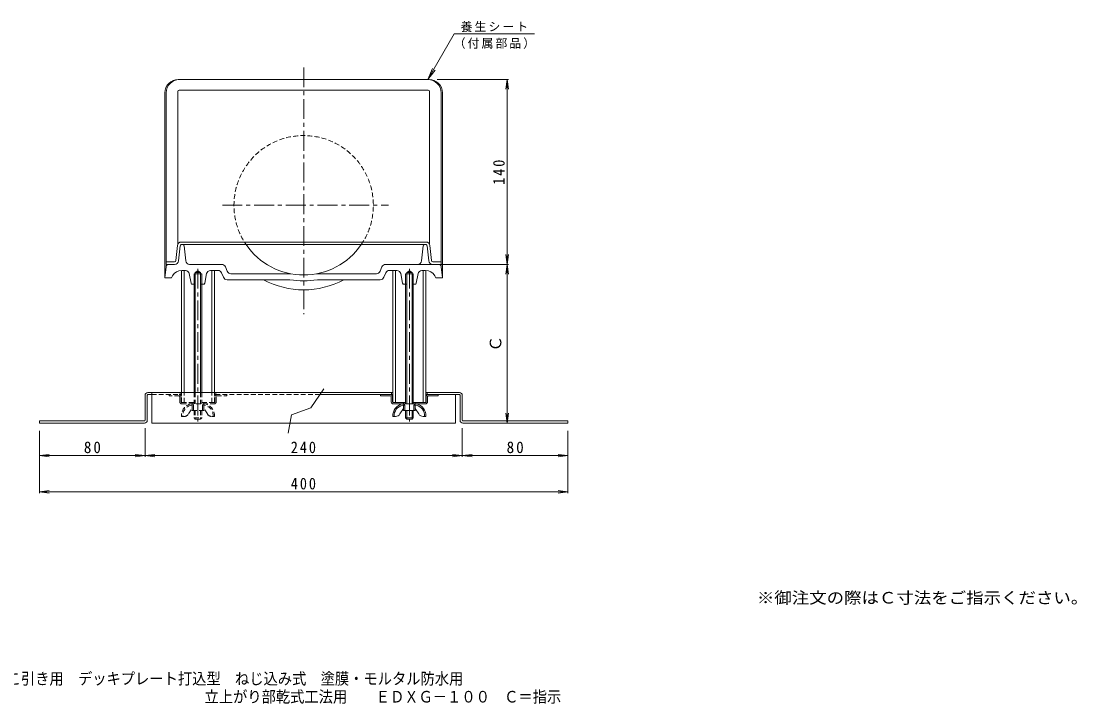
# Model space of a CAD drawing. Units: millimetres, scale not verified. Extents: x -578 to 806, y -582 to 534.
# Drawn here: x 7 to 806, y -582 to -66 of the extents above; entities that cross this region are included whole.
import ezdxf
from ezdxf.enums import TextEntityAlignment as Align

# ---------------------------------------------------------------- set-up
doc = ezdxf.new("R2010")
doc.units = ezdxf.units.MM
doc.header["$LTSCALE"] = 3
doc.linetypes.add('CHAIN1', pattern=[8, 5, -1, 1, -1])
doc.linetypes.add('DASHED1', pattern=[1.8, 1.2, -0.6])
for name, color, linetype, lineweight in [('3-0', 4, 'Continuous', 9), ('3-3', 4, 'Continuous', 9), ('3-4', 7, 'Continuous', 9), ('3-5', 7, 'Continuous', 9), ('3-7', 7, 'Continuous', 9), ('3-A', 2, 'Continuous', 9), ('3-B', 3, 'Continuous', 9), ('3-C', 6, 'Continuous', 9), ('3-D', 7, 'Continuous', 9)]:
    doc.layers.add(name, color=color, linetype=linetype, lineweight=lineweight)
doc.layers.add('F-4_F-4ﾚｲﾔ', color=2, linetype='Continuous')
doc.layers.add('F-5_F-5ﾚｲﾔ', color=2, linetype='Continuous')
doc.styles.add('ＭＳ ゴシック', font='')
doc.styles.get('ＭＳ ゴシック').set_extended_font_data('MS Gothic')

msp = doc.modelspace()

# ---------------------------------------------------------------- linework, layer by layer
at = {"layer": '3-0', "linetype": 'CHAIN1'}
for p, q in [((221.17, -100.792), (221.17, -287.429)), ((159.73, -205.11), (285.386, -205.11)), ((141.17, -253.104), (141.17, -368.77)), ((301.17, -253.104), (301.17, -368.77))]:
    msp.add_line(p, q, dxfattribs=at)
at = {"layer": '3-0'}
for p, q in [((126.17, -109.907), (127.17, -109.907)), ((315.17, -109.907), (316.17, -109.907)), ((116.17, -119.907), (116.17, -259.907)), ((326.17, -119.907), (326.17, -259.907)), ((127.58, -235.808), (126.44, -247.206)), ((129.765, -234.907), (128.575, -234.907)), ((130.76, -235.808), (131.9, -247.206)), ((311.58, -235.808), (310.44, -247.206)), ((312.575, -234.907), (313.765, -234.907)), ((314.76, -235.808), (315.9, -247.206)), ((116.99, -251.708), (116.17, -259.907)), ((123.455, -249.907), (117.17, -249.907)), ((131.688, -254.407), (128.919, -254.407)), ((159.192, -249.907), (134.885, -249.907)), ((143.17, -255.907), (141.17, -254.753)), ((150.653, -254.407), (156.225, -254.407)), ((161.95, -251.726), (163.391, -255.089)), ((280.391, -251.726), (278.95, -255.089)), ((325.17, -249.907), (283.148, -249.907)), ((286.116, -254.407), (291.688, -254.407)), ((299.17, -255.907), (301.17, -254.753)), ((310.653, -254.407), (313.421, -254.407)), ((325.35, -251.708), (326.17, -259.907)), ((116.17, -259.907), (121.17, -259.907)), ((121.896, -258.576), (121.17, -259.907)), ((136.015, -264.094), (134.635, -256.846)), ((139.17, -255.907), (143.17, -255.907)), ((143.17, -256.907), (143.17, -255.907)), ((146.325, -264.094), (147.706, -256.846)), ((160.424, -259.589), (158.982, -256.226)), ((163.181, -261.407), (210.77, -261.407)), ((166.149, -256.907), (211.19, -256.907)), ((231.15, -256.907), (276.192, -256.907)), ((231.571, -261.407), (279.159, -261.407)), ((281.917, -259.589), (283.358, -256.226)), ((296.015, -264.094), (294.635, -256.846)), ((303.17, -255.907), (299.17, -255.907)), ((299.17, -256.907), (299.17, -255.907)), ((306.325, -264.094), (307.706, -256.846)), ((320.444, -258.576), (321.17, -259.907)), ((326.17, -259.907), (321.17, -259.907)), ((136.998, -264.907), (139.17, -264.907)), ((145.343, -264.907), (143.17, -264.907)), ((296.998, -264.907), (299.17, -264.907)), ((305.343, -264.907), (303.17, -264.907))]:
    msp.add_line(p, q, dxfattribs=at)
for points in [[(139.17, -256.907), (139.17, -255.907), (141.17, -254.753)], [(303.17, -256.907), (303.17, -255.907), (301.17, -254.753)]]:
    msp.add_lwpolyline(points, dxfattribs=at)
for centre, radius, start, end in [((126.17, -119.907), 10, 90, 180), ((316.17, -119.907), 10, 0, 90), ((128.575, -235.907), 1, 90, 174.29021), ((129.765, -235.907), 1, 5.70979, 90), ((221.17, -205.11), 52.75, 214.39391, 325.60609), ((312.575, -235.907), 1, 90, 174.29021), ((313.765, -235.907), 1, 5.70979, 90), ((123.455, -246.907), 3, 270, 354.28954), ((134.885, -246.907), 3, 185.70993, 270), ((307.455, -246.907), 3, 270, 354.29007), ((318.885, -246.907), 3, 185.71046, 270), ((118.98, -251.907), 2, 90, 174.289), ((128.919, -262.407), 8, 90, 151.38937), ((131.688, -257.407), 3, 10.7838, 90), ((150.653, -257.407), 3, 90, 169.2162), ((156.225, -257.407), 3, 23.19815, 90), ((159.192, -252.907), 3, 23.19754, 90), ((166.149, -253.907), 3, 203.19815, 270), ((276.192, -253.907), 3, 270, 336.80185), ((283.148, -252.907), 3, 90, 156.80246), ((286.116, -257.407), 3, 90, 156.80185), ((291.688, -257.407), 3, 10.7838, 90), ((310.653, -257.407), 3, 90, 169.2162), ((313.421, -262.407), 8, 28.61063, 90), ((323.36, -251.907), 2, 5.711, 90), ((163.181, -258.407), 3, 203.19754, 270), ((221.17, -205.11), 64.013, 241.57765, 298.42235), ((221.17, -205.11), 57.25, 259.53288, 280.46712), ((279.159, -258.407), 3, 270, 336.80246), ((136.998, -263.907), 1, 190.78464, 270), ((145.343, -263.907), 1, 270, 349.21536), ((296.998, -263.907), 1, 190.78323, 270), ((305.343, -263.907), 1, 270, 349.21677)]:
    msp.add_arc(centre, radius, start, end, dxfattribs=at)
at = {"layer": '3-0', "linetype": 'DASHED1'}
msp.add_arc((221.17, -205.11), 52.75, 325.60609, 214.39391, dxfattribs=at)
at = {"layer": '3-3', "linetype": 'DASHED1'}
for p, q in [((119.42, -349.407), (119.42, -348.407)), ((126.92, -349.407), (119.42, -349.407)), ((127.42, -349.907), (127.42, -353.907)), ((128.42, -353.907), (128.42, -349.907)), ((153.92, -353.907), (153.92, -349.907)), ((154.92, -353.907), (154.92, -349.907)), ((155.42, -349.407), (162.92, -349.407)), ((162.92, -349.407), (162.92, -348.407)), ((128.92, -354.407), (138.17, -354.407)), ((128.92, -355.407), (153.42, -355.407)), ((136.67, -354.407), (136.67, -355.407)), ((144.17, -354.407), (153.42, -354.407)), ((145.67, -354.407), (145.67, -355.407))]:
    msp.add_line(p, q, dxfattribs=at)
at = {"layer": '3-3'}
for p, q in [((279.42, -349.407), (279.42, -348.407)), ((286.92, -349.407), (279.42, -349.407)), ((287.42, -353.907), (287.42, -349.907)), ((288.42, -353.907), (288.42, -349.907)), ((313.92, -353.907), (313.92, -349.907)), ((314.92, -349.907), (314.92, -353.907)), ((315.42, -349.407), (322.92, -349.407)), ((322.92, -349.407), (322.92, -348.407)), ((298.17, -354.407), (288.92, -354.407)), ((313.42, -355.407), (288.92, -355.407)), ((296.67, -354.407), (296.67, -355.407)), ((313.42, -354.407), (304.17, -354.407)), ((305.67, -354.407), (305.67, -355.407))]:
    msp.add_line(p, q, dxfattribs=at)
at = {"layer": '3-3', "linetype": 'DASHED1'}
for centre, radius, start, end in [((126.92, -349.907), 1.5, 0, 90), ((126.92, -349.907), 0.5, 0, 90), ((155.42, -349.907), 1.5, 90, 180), ((155.42, -349.907), 0.5, 90, 180), ((128.92, -353.907), 1.5, 180, 270), ((128.92, -353.907), 0.5, 180, 270), ((153.42, -353.907), 0.5, 270, 0), ((153.42, -353.907), 1.5, 270, 0)]:
    msp.add_arc(centre, radius, start, end, dxfattribs=at)
at = {"layer": '3-3'}
for centre, radius, start, end in [((286.92, -349.907), 1.5, 0, 90), ((286.92, -349.907), 0.5, 0, 90), ((315.42, -349.907), 1.5, 90, 180), ((315.42, -349.907), 0.5, 90, 180), ((288.92, -353.907), 1.5, 180, 270), ((288.92, -353.907), 0.5, 180, 270), ((313.42, -353.907), 0.5, 270, 0), ((313.42, -353.907), 1.5, 270, 0)]:
    msp.add_arc(centre, radius, start, end, dxfattribs=at)
at = {"layer": '3-4'}
for p, q in [((376.121, -109.907), (322.17, -109.907)), ((375.221, -109.907), (374.242, -117.343)), ((375.221, -249.907), (375.221, -109.907)), ((375.221, -109.907), (376.2, -117.343)), ((375.221, -249.907), (374.242, -242.472)), ((375.221, -249.907), (376.2, -242.472)), ((376.121, -249.907), (324.871, -249.907)), ((375.221, -249.907), (374.242, -257.343)), ((375.221, -369.907), (375.221, -249.907)), ((375.221, -249.907), (376.2, -257.343)), ((375.221, -369.907), (374.242, -362.471)), ((375.221, -369.907), (376.2, -362.471)), ((101.17, -395.48), (101.17, -373.807)), ((341.17, -395.48), (341.17, -373.807)), ((21.17, -395.48), (21.17, -375.907)), ((421.17, -395.48), (421.17, -375.907)), ((21.17, -394.58), (28.606, -393.602)), ((21.17, -394.58), (101.17, -394.58)), ((21.17, -394.58), (28.606, -395.559)), ((101.17, -394.58), (93.735, -393.602)), ((101.17, -394.58), (93.735, -395.559)), ((101.17, -394.58), (108.606, -393.602)), ((101.17, -394.58), (341.17, -394.58)), ((101.17, -394.58), (108.606, -395.559)), ((341.17, -394.58), (333.734, -393.602)), ((341.17, -394.58), (333.734, -395.559)), ((341.17, -394.58), (348.606, -393.602)), ((341.17, -394.58), (421.17, -394.58)), ((341.17, -394.58), (348.606, -395.559)), ((421.17, -394.58), (413.734, -393.602)), ((421.17, -394.58), (413.734, -395.559))]:
    msp.add_line(p, q, dxfattribs=at)
at = {"layer": '3-5'}
for p, q in [((335.016, -75.332), (395.854, -75.332)), ((315.17, -109.907), (320.631, -102.753)), ((21.17, -422.924), (21.17, -375.907)), ((421.17, -422.924), (421.17, -381.907)), ((21.17, -422.024), (28.606, -421.045)), ((21.17, -422.024), (421.17, -422.024)), ((21.17, -422.024), (28.606, -423.003)), ((421.17, -422.024), (413.734, -421.045)), ((421.17, -422.024), (413.734, -423.003))]:
    msp.add_line(p, q, dxfattribs=at)
msp.add_lwpolyline([(335.016, -75.332), (315.17, -109.907), (318.593, -101.584)], dxfattribs=at)
at = {"layer": '3-7'}
for p, q in [((127.17, -109.907), (315.17, -109.907)), ((125.86, -118.907), (125.86, -234.631)), ((126.86, -117.908), (315.48, -117.908)), ((316.48, -118.907), (316.48, -234.631)), ((117.17, -119.907), (117.17, -249.907)), ((325.17, -119.907), (325.17, -249.907)), ((125.59, -235.609), (124.45, -247.007)), ((128.575, -232.907), (313.765, -232.907)), ((129.765, -234.907), (312.575, -234.907)), ((316.75, -235.609), (317.89, -247.007)), ((123.455, -247.907), (117.17, -247.907)), ((318.885, -247.907), (325.17, -247.907))]:
    msp.add_line(p, q, dxfattribs=at)
for centre, radius, start, end in [((127.17, -119.907), 10, 90, 180), ((315.17, -119.907), 10, 0, 90), ((126.86, -118.907), 1, 90, 180), ((315.48, -118.907), 1, 0, 90), ((128.575, -235.907), 3, 90, 174.29021), ((313.765, -235.907), 3, 5.70979, 90), ((123.455, -246.907), 1, 270, 354.28954), ((318.885, -246.907), 1, 185.71046, 270)]:
    msp.add_arc(centre, radius, start, end, dxfattribs=at)
at = {"layer": '3-A'}
for p, q in [((138.17, -256.907), (144.17, -256.907)), ((138.17, -256.907), (138.17, -346.807)), ((139.17, -256.907), (139.17, -346.807)), ((143.17, -256.907), (143.17, -346.807)), ((144.17, -256.907), (144.17, -346.807)), ((299.17, -256.907), (299.17, -355.407)), ((303.17, -256.907), (303.17, -355.407)), ((304.17, -256.907), (304.17, -355.407)), ((294.066, -363.04), (296.67, -358.907)), ((296.47, -356.407), (295.985, -356.407)), ((296.67, -360.407), (296.67, -356.607)), ((297.67, -356.607), (297.67, -360.407)), ((304.67, -356.607), (304.67, -360.407)), ((305.67, -360.407), (305.67, -356.607)), ((308.274, -363.04), (305.67, -358.907)), ((305.87, -356.407), (306.356, -356.407)), ((290.682, -364.907), (288.67, -364.907)), ((305.67, -360.407), (296.67, -360.407)), ((298.17, -360.407), (298.17, -365.907)), ((304.17, -365.907), (298.17, -365.907)), ((299.17, -360.407), (299.17, -366.907)), ((303.17, -360.407), (303.17, -366.907)), ((304.17, -360.407), (304.17, -365.907)), ((311.658, -364.907), (313.67, -364.907))]:
    msp.add_line(p, q, dxfattribs=at)
at = {"layer": '3-A', "linetype": 'DASHED1'}
for p, q in [((138.17, -346.807), (138.17, -355.407)), ((139.17, -346.807), (139.17, -355.407)), ((143.17, -346.807), (143.17, -355.407)), ((144.17, -346.807), (144.17, -355.407)), ((134.066, -363.04), (136.67, -358.907)), ((136.47, -356.407), (135.985, -356.407)), ((136.67, -360.407), (136.67, -356.607)), ((137.67, -356.607), (137.67, -360.407)), ((144.67, -356.607), (144.67, -360.407)), ((145.67, -360.407), (145.67, -356.607)), ((148.274, -363.04), (145.67, -358.907)), ((145.87, -356.407), (146.356, -356.407)), ((130.682, -364.907), (128.67, -364.907)), ((136.67, -360.407), (145.67, -360.407)), ((138.17, -360.407), (138.17, -365.907)), ((138.17, -365.907), (144.17, -365.907)), ((139.17, -360.407), (139.17, -366.907)), ((143.17, -360.407), (143.17, -366.907)), ((144.17, -360.407), (144.17, -365.907)), ((151.659, -364.907), (153.67, -364.907))]:
    msp.add_line(p, q, dxfattribs=at)
at = {"layer": '3-A'}
for points in [[(304.17, -256.907), (298.17, -256.907), (298.17, -355.407)], [(304.17, -365.907), (303.17, -366.907), (299.17, -366.907), (298.17, -365.907)]]:
    msp.add_lwpolyline(points, dxfattribs=at)
at = {"layer": '3-A', "linetype": 'DASHED1'}
msp.add_lwpolyline([(138.17, -365.907), (139.17, -366.907), (143.17, -366.907), (144.17, -365.907)], dxfattribs=at)
for centre, radius, start, end in [((137.907, -364.429), 9.248, 102.71823, 182.96507), ((137.907, -364.429), 8.248, 103.47058, 182.96507), ((136.47, -356.607), 1.2, 0, 90), ((136.47, -356.607), 0.2, 0, 90), ((145.87, -356.607), 1.2, 90, 180), ((145.87, -356.607), 0.2, 90, 180), ((144.434, -364.429), 8.248, 357.03493, 76.52942), ((144.434, -364.429), 9.248, 357.03493, 77.28177), ((130.682, -360.907), 4, 270, 327.78351), ((151.659, -360.907), 4, 212.21649, 270)]:
    msp.add_arc(centre, radius, start, end, dxfattribs=at)
at = {"layer": '3-A'}
for centre, radius, start, end in [((297.906, -364.429), 9.248, 102.71823, 182.96507), ((297.906, -364.429), 8.248, 103.47058, 182.96507), ((296.47, -356.607), 1.2, 0, 90), ((296.47, -356.607), 0.2, 0, 90), ((305.87, -356.607), 1.2, 90, 180), ((305.87, -356.607), 0.2, 90, 180), ((304.434, -364.429), 8.248, 357.03493, 76.52942), ((304.434, -364.429), 9.248, 357.03493, 77.28177), ((290.682, -360.907), 4, 270, 327.78351), ((311.658, -360.907), 4, 212.21649, 270)]:
    msp.add_arc(centre, radius, start, end, dxfattribs=at)
at = {"layer": '3-B'}
for p, q in [((101.17, -367.807), (101.17, -348.907)), ((102.77, -348.907), (102.77, -367.807)), ((103.27, -346.807), (288.67, -346.807)), ((103.27, -348.407), (106.17, -348.407)), ((106.17, -369.907), (106.17, -346.807)), ((288.67, -348.407), (233.471, -348.407)), ((287.67, -346.807), (287.67, -348.407)), ((339.07, -346.807), (313.67, -346.807)), ((339.07, -348.407), (313.67, -348.407)), ((314.67, -346.807), (314.67, -348.407)), ((336.17, -369.907), (336.17, -348.407)), ((339.57, -348.907), (339.57, -367.807)), ((341.17, -367.807), (341.17, -348.907)), ((106.17, -369.907), (336.17, -369.907))]:
    msp.add_line(p, q, dxfattribs=at)
at = {"layer": '3-B', "linetype": 'DASHED1'}
for p, q in [((106.17, -348.407), (128.67, -348.407)), ((127.67, -346.807), (127.67, -348.407)), ((233.471, -348.407), (153.67, -348.407)), ((154.67, -346.807), (154.67, -348.407))]:
    msp.add_line(p, q, dxfattribs=at)
at = {"layer": '3-B'}
for points in [[(100.67, -368.307), (21.17, -368.307), (21.17, -369.907), (100.67, -369.907)], [(341.67, -368.307), (421.17, -368.307), (421.17, -369.907), (341.67, -369.907)]]:
    msp.add_lwpolyline(points, dxfattribs=at)
for centre, radius, start, end in [((103.27, -348.907), 2.1, 90, 180), ((103.27, -348.907), 0.5, 90, 180), ((339.07, -348.907), 2.1, 0, 90), ((339.07, -348.907), 0.5, 0, 90), ((100.67, -367.807), 0.5, 270, 0), ((100.67, -367.807), 2.1, 270, 0), ((341.67, -367.807), 2.1, 180, 270), ((341.67, -367.807), 0.5, 180, 270)]:
    msp.add_arc(centre, radius, start, end, dxfattribs=at)
at = {"layer": '3-C'}
for p, q in [((128.67, -346.807), (128.67, -254.407)), ((130.67, -346.807), (130.67, -254.407)), ((151.671, -346.807), (151.671, -254.407)), ((153.67, -346.807), (153.67, -254.407)), ((288.67, -354.407), (288.67, -254.407)), ((290.67, -354.407), (290.67, -254.407)), ((311.67, -354.407), (311.67, -254.407)), ((313.67, -354.407), (313.67, -254.407))]:
    msp.add_line(p, q, dxfattribs=at)
at = {"layer": '3-C', "linetype": 'DASHED1'}
for p, q in [((128.67, -354.407), (128.67, -346.807)), ((130.67, -354.407), (130.67, -346.807)), ((151.671, -354.407), (151.671, -346.807)), ((153.67, -354.407), (153.67, -346.807))]:
    msp.add_line(p, q, dxfattribs=at)
at = {"layer": '3-D'}
msp.add_lwpolyline([(236.428, -344.114), (226.619, -358.353), (212.064, -363.733), (209.532, -377.655)], dxfattribs=at)

# ---------------------------------------------------------------- texts
at = {"layer": '3-4', "color": 2, "style": 'ＭＳ ゴシック'}
msp.add_text('Ｃ', height=8.798, rotation=90, dxfattribs=at).set_placement((373.421, -315.907), align=Align.BOTTOM_LEFT)
at = {"layer": '3-4', "color": 2, "insert": (373.421, -189.657), "char_height": 8.798, "attachment_point": 7, "rotation": 90, "style": 'ＭＳ ゴシック'}
msp.add_mtext('\\T1.27;\\W0.9;140', dxfattribs=at)
at = {"layer": '3-4', "color": 2, "char_height": 8.798, "attachment_point": 7, "style": 'ＭＳ ゴシック'}
for s, insert in [('\\T1.27;\\W0.95;80', (54.795, -392.78)), ('\\T1.27;\\W0.9;240', (211.42, -392.78)), ('\\T1.27;\\W0.95;80', (374.795, -392.78))]:
    msp.add_mtext(s, dxfattribs=dict(at, insert=insert))
at = {"layer": '3-5', "char_height": 6.598, "attachment_point": 7, "style": 'ＭＳ ゴシック'}
for s, insert in [('\\T1.17;養生シート', (339.935, -74.048)), ('\\T1.17;（付属部品）', (334.685, -86.76))]:
    msp.add_mtext(s, dxfattribs=dict(at, insert=insert))
at = {"layer": '3-5', "color": 2, "insert": (211.42, -420.224), "char_height": 8.798, "attachment_point": 7, "style": 'ＭＳ ゴシック'}
msp.add_mtext('\\T1.27;\\W0.9;400', dxfattribs=at)
at = {"layer": 'F-4_F-4ﾚｲﾔ', "style": 'ＭＳ ゴシック', "width": 0.9}
msp.add_text('鋳鉄製ルーフドレン\u3000よこ引き用\u3000デッキプレート打込型\u3000ねじ込み式\u3000塗膜・モルタル防水用', height=8.798, dxfattribs=at).set_placement((-122.42, -570.346), align=Align.BOTTOM_LEFT)
at = {"layer": 'F-5_F-5ﾚｲﾔ', "style": 'ＭＳ ゴシック'}
for s, width, p in [('※御注文の際はＣ寸法をご指示ください。', 1.1, (564.183, -509.153)), ('立上がり部乾式工法用\u3000\u3000ＥＤＸＧ－１００\u3000Ｃ＝指示', 0.9, (146.134, -584.039))]:
    msp.add_text(s, height=8.798, dxfattribs=dict(at, width=width)).set_placement(p, align=Align.BOTTOM_LEFT)

doc.saveas('drawing.dxf')
